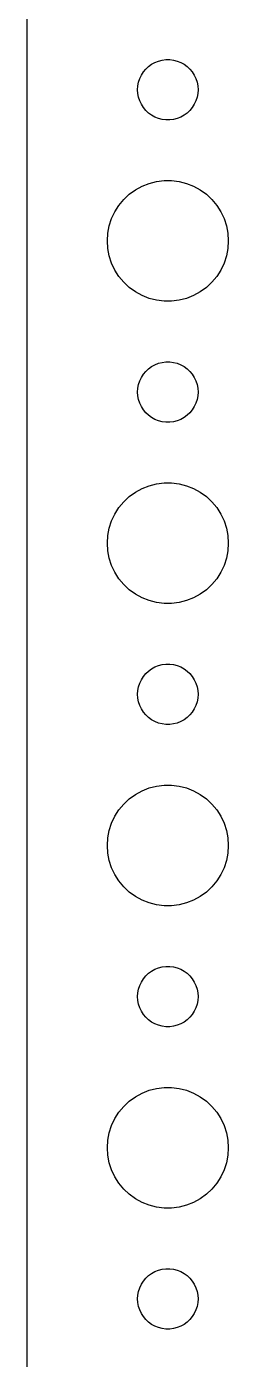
# Model space of a CAD drawing. Header units: metres. Extents: x -134 to 134, y -134 to 134.
# Drawn here: x -134.5 to -124.5, y -3 to 63.1 of the extents above; entities that cross this region are included whole.
import ezdxf

# ---------------------------------------------------------------- set-up
doc = ezdxf.new("R2010")
doc.units = ezdxf.units.M

msp = doc.modelspace()

# ---------------------------------------------------------------- linework, layer by layer
for p, q in [((-134.5, 129.5), (-134.5, -129.5)), ((-128.814, 60.7226), (-128.714, 60.8817)), ((-128.714, 60.8817), (-128.593, 61.0268)), ((-128.593, 61.0268), (-128.456, 61.1558)), ((-128.456, 61.1558), (-128.304, 61.2665)), ((-128.304, 61.2665), (-128.139, 61.3572)), ((-128.139, 61.3572), (-127.964, 61.4266)), ((-127.964, 61.4266), (-127.781, 61.4734)), ((-127.781, 61.4734), (-127.594, 61.497)), ((-127.594, 61.497), (-127.406, 61.497)), ((-127.406, 61.497), (-127.219, 61.4734)), ((-127.219, 61.4734), (-127.036, 61.4266)), ((-127.036, 61.4266), (-126.861, 61.3572)), ((-126.861, 61.3572), (-126.696, 61.2665)), ((-126.696, 61.2665), (-126.544, 61.1558)), ((-126.544, 61.1558), (-126.407, 61.0268)), ((-126.407, 61.0268), (-126.286, 60.8817)), ((-126.286, 60.8817), (-126.186, 60.7226)), ((-129, 60), (-128.988, 60.188)), ((-128.988, 60.188), (-128.953, 60.373)), ((-128.953, 60.373), (-128.895, 60.5522)), ((-128.895, 60.5522), (-128.814, 60.7226)), ((-126.186, 60.7226), (-126.105, 60.5522)), ((-126.105, 60.5522), (-126.047, 60.373)), ((-126.047, 60.373), (-126.012, 60.188)), ((-126.012, 60.188), (-126, 60)), ((-128.988, 59.812), (-129, 60)), ((-128.953, 59.627), (-128.988, 59.812)), ((-128.895, 59.4478), (-128.953, 59.627)), ((-126.047, 59.627), (-126.105, 59.4478)), ((-126.012, 59.812), (-126.047, 59.627)), ((-126, 60), (-126.012, 59.812)), ((-128.814, 59.2774), (-128.895, 59.4478)), ((-128.714, 59.1183), (-128.814, 59.2774)), ((-128.593, 58.9732), (-128.714, 59.1183)), ((-128.456, 58.8442), (-128.593, 58.9732)), ((-126.407, 58.9732), (-126.544, 58.8442)), ((-126.286, 59.1183), (-126.407, 58.9732)), ((-126.186, 59.2774), (-126.286, 59.1183)), ((-126.105, 59.4478), (-126.186, 59.2774)), ((-128.304, 58.7335), (-128.456, 58.8442)), ((-128.139, 58.6428), (-128.304, 58.7335)), ((-127.964, 58.5734), (-128.139, 58.6428)), ((-127.781, 58.5266), (-127.964, 58.5734)), ((-127.594, 58.503), (-127.781, 58.5266)), ((-127.406, 58.503), (-127.594, 58.503)), ((-127.219, 58.5266), (-127.406, 58.503)), ((-127.036, 58.5734), (-127.219, 58.5266)), ((-126.861, 58.6428), (-127.036, 58.5734)), ((-126.696, 58.7335), (-126.861, 58.6428)), ((-126.544, 58.8442), (-126.696, 58.7335)), ((-129.412, 54.8115), (-129.107, 55.033)), ((-129.107, 55.033), (-128.777, 55.2145)), ((-128.777, 55.2145), (-128.427, 55.3532)), ((-128.427, 55.3532), (-128.062, 55.4469)), ((-128.062, 55.4469), (-127.688, 55.4941)), ((-127.688, 55.4941), (-127.312, 55.4941)), ((-127.312, 55.4941), (-126.938, 55.4469)), ((-126.938, 55.4469), (-126.573, 55.3532)), ((-126.573, 55.3532), (-126.223, 55.2145)), ((-126.223, 55.2145), (-125.893, 55.033)), ((-125.893, 55.033), (-125.588, 54.8115)), ((-130.129, 53.9453), (-129.927, 54.2634)), ((-129.927, 54.2634), (-129.687, 54.5536)), ((-129.687, 54.5536), (-129.412, 54.8115)), ((-125.588, 54.8115), (-125.313, 54.5536)), ((-125.313, 54.5536), (-125.073, 54.2634)), ((-125.073, 54.2634), (-124.871, 53.9453)), ((-130.406, 53.2461), (-130.289, 53.6044)), ((-130.289, 53.6044), (-130.129, 53.9453)), ((-124.871, 53.9453), (-124.711, 53.6044)), ((-124.711, 53.6044), (-124.594, 53.2461)), ((-130.476, 52.876), (-130.406, 53.2461)), ((-124.594, 53.2461), (-124.524, 52.876)), ((-130.5, 52.5), (-130.476, 52.876)), ((-130.476, 52.124), (-130.5, 52.5)), ((-124.524, 52.876), (-124.5, 52.5)), ((-124.5, 52.5), (-124.524, 52.124)), ((-130.406, 51.7539), (-130.476, 52.124)), ((-130.289, 51.3956), (-130.406, 51.7539)), ((-124.594, 51.7539), (-124.711, 51.3956)), ((-124.524, 52.124), (-124.594, 51.7539)), ((-130.129, 51.0547), (-130.289, 51.3956)), ((-129.927, 50.7366), (-130.129, 51.0547)), ((-124.871, 51.0547), (-125.073, 50.7366)), ((-124.711, 51.3956), (-124.871, 51.0547)), ((-129.687, 50.4464), (-129.927, 50.7366)), ((-129.412, 50.1885), (-129.687, 50.4464)), ((-125.313, 50.4464), (-125.588, 50.1885)), ((-125.073, 50.7366), (-125.313, 50.4464)), ((-129.107, 49.967), (-129.412, 50.1885)), ((-128.777, 49.7855), (-129.107, 49.967)), ((-128.427, 49.6468), (-128.777, 49.7855)), ((-128.062, 49.5531), (-128.427, 49.6468)), ((-126.573, 49.6468), (-126.938, 49.5531)), ((-126.223, 49.7855), (-126.573, 49.6468)), ((-125.893, 49.967), (-126.223, 49.7855)), ((-125.588, 50.1885), (-125.893, 49.967)), ((-127.688, 49.5059), (-128.062, 49.5531)), ((-127.312, 49.5059), (-127.688, 49.5059)), ((-126.938, 49.5531), (-127.312, 49.5059)), ((-128.304, 46.2665), (-128.139, 46.3572)), ((-128.139, 46.3572), (-127.964, 46.4266)), ((-127.964, 46.4266), (-127.781, 46.4734)), ((-127.781, 46.4734), (-127.594, 46.497)), ((-127.594, 46.497), (-127.406, 46.497)), ((-127.406, 46.497), (-127.219, 46.4734)), ((-127.219, 46.4734), (-127.036, 46.4266)), ((-127.036, 46.4266), (-126.861, 46.3572)), ((-126.861, 46.3572), (-126.696, 46.2665)), ((-128.895, 45.5522), (-128.814, 45.7226)), ((-128.814, 45.7226), (-128.714, 45.8817)), ((-128.714, 45.8817), (-128.593, 46.0268)), ((-128.593, 46.0268), (-128.456, 46.1558)), ((-128.456, 46.1558), (-128.304, 46.2665)), ((-126.696, 46.2665), (-126.544, 46.1558)), ((-126.544, 46.1558), (-126.407, 46.0268)), ((-126.407, 46.0268), (-126.286, 45.8817)), ((-126.286, 45.8817), (-126.186, 45.7226)), ((-126.186, 45.7226), (-126.105, 45.5522)), ((-129, 45), (-128.988, 45.188)), ((-128.988, 44.812), (-129, 45)), ((-128.988, 45.188), (-128.953, 45.373)), ((-128.953, 45.373), (-128.895, 45.5522)), ((-126.105, 45.5522), (-126.047, 45.373)), ((-126.047, 45.373), (-126.012, 45.188)), ((-126.012, 45.188), (-126, 45)), ((-126, 45), (-126.012, 44.812)), ((-128.953, 44.627), (-128.988, 44.812)), ((-128.895, 44.4478), (-128.953, 44.627)), ((-128.814, 44.2774), (-128.895, 44.4478)), ((-126.105, 44.4478), (-126.186, 44.2774)), ((-126.047, 44.627), (-126.105, 44.4478)), ((-126.012, 44.812), (-126.047, 44.627)), ((-128.714, 44.1183), (-128.814, 44.2774)), ((-128.593, 43.9732), (-128.714, 44.1183)), ((-128.456, 43.8442), (-128.593, 43.9732)), ((-128.304, 43.7335), (-128.456, 43.8442)), ((-128.139, 43.6428), (-128.304, 43.7335)), ((-126.696, 43.7335), (-126.861, 43.6428)), ((-126.544, 43.8442), (-126.696, 43.7335)), ((-126.407, 43.9732), (-126.544, 43.8442)), ((-126.286, 44.1183), (-126.407, 43.9732)), ((-126.186, 44.2774), (-126.286, 44.1183)), ((-127.964, 43.5734), (-128.139, 43.6428)), ((-127.781, 43.5266), (-127.964, 43.5734)), ((-127.594, 43.503), (-127.781, 43.5266)), ((-127.406, 43.503), (-127.594, 43.503)), ((-127.219, 43.5266), (-127.406, 43.503)), ((-127.036, 43.5734), (-127.219, 43.5266)), ((-126.861, 43.6428), (-127.036, 43.5734)), ((-128.777, 40.2145), (-128.427, 40.3532)), ((-128.427, 40.3532), (-128.062, 40.4469)), ((-128.062, 40.4469), (-127.688, 40.4941)), ((-127.688, 40.4941), (-127.312, 40.4941)), ((-127.312, 40.4941), (-126.938, 40.4469)), ((-126.938, 40.4469), (-126.573, 40.3532)), ((-126.573, 40.3532), (-126.223, 40.2145)), ((-129.687, 39.5536), (-129.412, 39.8115)), ((-129.412, 39.8115), (-129.107, 40.033)), ((-129.107, 40.033), (-128.777, 40.2145)), ((-126.223, 40.2145), (-125.893, 40.033)), ((-125.893, 40.033), (-125.588, 39.8115)), ((-125.588, 39.8115), (-125.313, 39.5536)), ((-130.129, 38.9453), (-129.927, 39.2634)), ((-129.927, 39.2634), (-129.687, 39.5536)), ((-125.313, 39.5536), (-125.073, 39.2634)), ((-125.073, 39.2634), (-124.871, 38.9453)), ((-130.406, 38.2461), (-130.289, 38.6044)), ((-130.289, 38.6044), (-130.129, 38.9453)), ((-124.871, 38.9453), (-124.711, 38.6044)), ((-124.711, 38.6044), (-124.594, 38.2461)), ((-130.5, 37.5), (-130.476, 37.876)), ((-130.476, 37.876), (-130.406, 38.2461)), ((-124.594, 38.2461), (-124.524, 37.876)), ((-124.524, 37.876), (-124.5, 37.5)), ((-130.476, 37.124), (-130.5, 37.5)), ((-130.406, 36.7539), (-130.476, 37.124)), ((-124.524, 37.124), (-124.594, 36.7539)), ((-124.5, 37.5), (-124.524, 37.124)), ((-130.289, 36.3956), (-130.406, 36.7539)), ((-130.129, 36.0547), (-130.289, 36.3956)), ((-124.711, 36.3956), (-124.871, 36.0547)), ((-124.594, 36.7539), (-124.711, 36.3956)), ((-129.927, 35.7366), (-130.129, 36.0547)), ((-129.687, 35.4464), (-129.927, 35.7366)), ((-125.073, 35.7366), (-125.313, 35.4464)), ((-124.871, 36.0547), (-125.073, 35.7366)), ((-129.412, 35.1885), (-129.687, 35.4464)), ((-129.107, 34.967), (-129.412, 35.1885)), ((-125.588, 35.1885), (-125.893, 34.967)), ((-125.313, 35.4464), (-125.588, 35.1885)), ((-128.777, 34.7855), (-129.107, 34.967)), ((-128.427, 34.6468), (-128.777, 34.7855)), ((-128.062, 34.5531), (-128.427, 34.6468)), ((-127.688, 34.5059), (-128.062, 34.5531)), ((-127.312, 34.5059), (-127.688, 34.5059)), ((-126.938, 34.5531), (-127.312, 34.5059)), ((-126.573, 34.6468), (-126.938, 34.5531)), ((-126.223, 34.7855), (-126.573, 34.6468)), ((-125.893, 34.967), (-126.223, 34.7855)), ((-128.593, 31.0268), (-128.456, 31.1558)), ((-128.456, 31.1558), (-128.304, 31.2665)), ((-128.304, 31.2665), (-128.139, 31.3572)), ((-128.139, 31.3572), (-127.964, 31.4266)), ((-127.964, 31.4266), (-127.781, 31.4734)), ((-127.781, 31.4734), (-127.594, 31.497)), ((-127.594, 31.497), (-127.406, 31.497)), ((-127.406, 31.497), (-127.219, 31.4734)), ((-127.219, 31.4734), (-127.036, 31.4266)), ((-127.036, 31.4266), (-126.861, 31.3572)), ((-126.861, 31.3572), (-126.696, 31.2665)), ((-126.696, 31.2665), (-126.544, 31.1558)), ((-126.544, 31.1558), (-126.407, 31.0268)), ((-128.953, 30.373), (-128.895, 30.5522)), ((-128.895, 30.5522), (-128.814, 30.7226)), ((-128.814, 30.7226), (-128.714, 30.8817)), ((-128.714, 30.8817), (-128.593, 31.0268)), ((-126.407, 31.0268), (-126.286, 30.8817)), ((-126.286, 30.8817), (-126.186, 30.7226)), ((-126.186, 30.7226), (-126.105, 30.5522)), ((-126.105, 30.5522), (-126.047, 30.373)), ((-129, 30), (-128.988, 30.188)), ((-128.988, 29.812), (-129, 30)), ((-128.988, 30.188), (-128.953, 30.373)), ((-128.953, 29.627), (-128.988, 29.812)), ((-126.047, 30.373), (-126.012, 30.188)), ((-126.012, 29.812), (-126.047, 29.627)), ((-126.012, 30.188), (-126, 30)), ((-126, 30), (-126.012, 29.812)), ((-128.895, 29.4478), (-128.953, 29.627)), ((-128.814, 29.2774), (-128.895, 29.4478)), ((-128.714, 29.1183), (-128.814, 29.2774)), ((-128.593, 28.9732), (-128.714, 29.1183)), ((-126.286, 29.1183), (-126.407, 28.9732)), ((-126.186, 29.2774), (-126.286, 29.1183)), ((-126.105, 29.4478), (-126.186, 29.2774)), ((-126.047, 29.627), (-126.105, 29.4478)), ((-128.456, 28.8442), (-128.593, 28.9732)), ((-128.304, 28.7335), (-128.456, 28.8442)), ((-128.139, 28.6427), (-128.304, 28.7335)), ((-127.964, 28.5734), (-128.139, 28.6427)), ((-127.781, 28.5266), (-127.964, 28.5734)), ((-127.594, 28.503), (-127.781, 28.5266)), ((-127.406, 28.503), (-127.594, 28.503)), ((-127.219, 28.5266), (-127.406, 28.503)), ((-127.036, 28.5734), (-127.219, 28.5266)), ((-126.861, 28.6427), (-127.036, 28.5734)), ((-126.696, 28.7335), (-126.861, 28.6427)), ((-126.544, 28.8442), (-126.696, 28.7335)), ((-126.407, 28.9732), (-126.544, 28.8442)), ((-129.107, 25.033), (-128.777, 25.2145)), ((-128.777, 25.2145), (-128.427, 25.3532)), ((-128.427, 25.3532), (-128.062, 25.4469)), ((-128.062, 25.4469), (-127.688, 25.4941)), ((-127.688, 25.4941), (-127.312, 25.4941)), ((-127.312, 25.4941), (-126.938, 25.4469)), ((-126.938, 25.4469), (-126.573, 25.3532)), ((-126.573, 25.3532), (-126.223, 25.2145)), ((-126.223, 25.2145), (-125.893, 25.033)), ((-129.927, 24.2634), (-129.687, 24.5536)), ((-129.687, 24.5536), (-129.412, 24.8115)), ((-129.412, 24.8115), (-129.107, 25.033)), ((-125.893, 25.033), (-125.588, 24.8115)), ((-125.588, 24.8115), (-125.313, 24.5536)), ((-125.313, 24.5536), (-125.073, 24.2634)), ((-130.289, 23.6044), (-130.129, 23.9453)), ((-130.129, 23.9453), (-129.927, 24.2634)), ((-125.073, 24.2634), (-124.871, 23.9453)), ((-124.871, 23.9453), (-124.711, 23.6044)), ((-130.476, 22.876), (-130.406, 23.2461)), ((-130.406, 23.2461), (-130.289, 23.6044)), ((-124.711, 23.6044), (-124.594, 23.2461)), ((-124.594, 23.2461), (-124.524, 22.876)), ((-130.5, 22.5), (-130.476, 22.876)), ((-130.476, 22.124), (-130.5, 22.5)), ((-124.524, 22.876), (-124.5, 22.5)), ((-124.5, 22.5), (-124.524, 22.124)), ((-130.406, 21.7539), (-130.476, 22.124)), ((-124.524, 22.124), (-124.594, 21.7539)), ((-130.289, 21.3956), (-130.406, 21.7539)), ((-130.129, 21.0547), (-130.289, 21.3956)), ((-124.711, 21.3956), (-124.871, 21.0547)), ((-124.594, 21.7539), (-124.711, 21.3956)), ((-129.927, 20.7366), (-130.129, 21.0547)), ((-129.687, 20.4464), (-129.927, 20.7366)), ((-125.073, 20.7366), (-125.313, 20.4464)), ((-124.871, 21.0547), (-125.073, 20.7366)), ((-129.412, 20.1884), (-129.687, 20.4464)), ((-129.107, 19.967), (-129.412, 20.1884)), ((-128.777, 19.7855), (-129.107, 19.967)), ((-125.893, 19.967), (-126.223, 19.7855)), ((-125.588, 20.1884), (-125.893, 19.967)), ((-125.313, 20.4464), (-125.588, 20.1884)), ((-128.427, 19.6468), (-128.777, 19.7855)), ((-128.062, 19.5531), (-128.427, 19.6468)), ((-127.688, 19.5059), (-128.062, 19.5531)), ((-127.312, 19.5059), (-127.688, 19.5059)), ((-126.938, 19.5531), (-127.312, 19.5059)), ((-126.573, 19.6468), (-126.938, 19.5531)), ((-126.223, 19.7855), (-126.573, 19.6468)), ((-128.814, 15.7226), (-128.714, 15.8817)), ((-128.714, 15.8817), (-128.593, 16.0268)), ((-128.593, 16.0268), (-128.456, 16.1558)), ((-128.456, 16.1558), (-128.304, 16.2665)), ((-128.304, 16.2665), (-128.139, 16.3572)), ((-128.139, 16.3572), (-127.964, 16.4266)), ((-127.964, 16.4266), (-127.781, 16.4734)), ((-127.781, 16.4734), (-127.594, 16.497)), ((-127.594, 16.497), (-127.406, 16.497)), ((-127.406, 16.497), (-127.219, 16.4734)), ((-127.219, 16.4734), (-127.036, 16.4266)), ((-127.036, 16.4266), (-126.861, 16.3572)), ((-126.861, 16.3572), (-126.696, 16.2665)), ((-126.696, 16.2665), (-126.544, 16.1558)), ((-126.544, 16.1558), (-126.407, 16.0268)), ((-126.407, 16.0268), (-126.286, 15.8817)), ((-126.286, 15.8817), (-126.186, 15.7226)), ((-128.988, 15.188), (-128.953, 15.373)), ((-128.953, 15.373), (-128.895, 15.5522)), ((-128.895, 15.5522), (-128.814, 15.7226)), ((-126.186, 15.7226), (-126.105, 15.5522)), ((-126.105, 15.5522), (-126.047, 15.373)), ((-126.047, 15.373), (-126.012, 15.188)), ((-129, 15), (-128.988, 15.188)), ((-128.988, 14.812), (-129, 15)), ((-128.953, 14.627), (-128.988, 14.812)), ((-128.895, 14.4478), (-128.953, 14.627)), ((-126.047, 14.627), (-126.105, 14.4478)), ((-126.012, 14.812), (-126.047, 14.627)), ((-126.012, 15.188), (-126, 15)), ((-126, 15), (-126.012, 14.812)), ((-128.814, 14.2774), (-128.895, 14.4478)), ((-128.714, 14.1183), (-128.814, 14.2774)), ((-128.593, 13.9732), (-128.714, 14.1183)), ((-128.456, 13.8442), (-128.593, 13.9732)), ((-126.407, 13.9732), (-126.544, 13.8442)), ((-126.286, 14.1183), (-126.407, 13.9732)), ((-126.186, 14.2774), (-126.286, 14.1183)), ((-126.105, 14.4478), (-126.186, 14.2774)), ((-128.304, 13.7335), (-128.456, 13.8442)), ((-128.139, 13.6427), (-128.304, 13.7335)), ((-127.964, 13.5734), (-128.139, 13.6427)), ((-127.781, 13.5266), (-127.964, 13.5734)), ((-127.594, 13.5029), (-127.781, 13.5266)), ((-127.406, 13.5029), (-127.594, 13.5029)), ((-127.219, 13.5266), (-127.406, 13.5029)), ((-127.036, 13.5734), (-127.219, 13.5266)), ((-126.861, 13.6427), (-127.036, 13.5734)), ((-126.696, 13.7335), (-126.861, 13.6427)), ((-126.544, 13.8442), (-126.696, 13.7335)), ((-129.412, 9.81154), (-129.107, 10.033)), ((-129.107, 10.033), (-128.777, 10.2145)), ((-128.777, 10.2145), (-128.427, 10.3532)), ((-128.427, 10.3532), (-128.062, 10.4469)), ((-128.062, 10.4469), (-127.688, 10.4941)), ((-127.688, 10.4941), (-127.312, 10.4941)), ((-127.312, 10.4941), (-126.938, 10.4469)), ((-126.938, 10.4469), (-126.573, 10.3532)), ((-126.573, 10.3532), (-126.223, 10.2145)), ((-126.223, 10.2145), (-125.893, 10.033)), ((-125.893, 10.033), (-125.588, 9.81154)), ((-130.129, 8.94525), (-129.927, 9.26335)), ((-129.927, 9.26335), (-129.687, 9.55363)), ((-129.687, 9.55363), (-129.412, 9.81154)), ((-125.588, 9.81154), (-125.313, 9.55363)), ((-125.313, 9.55363), (-125.073, 9.26335)), ((-125.073, 9.26335), (-124.871, 8.94525)), ((-130.406, 8.24606), (-130.289, 8.60437)), ((-130.289, 8.60437), (-130.129, 8.94525)), ((-124.871, 8.94525), (-124.711, 8.60437)), ((-124.711, 8.60437), (-124.594, 8.24606)), ((-130.476, 7.87599), (-130.406, 8.24606)), ((-124.594, 8.24606), (-124.524, 7.87599)), ((-130.5, 7.5), (-130.476, 7.87599)), ((-130.476, 7.12399), (-130.5, 7.5)), ((-124.524, 7.87599), (-124.5, 7.5)), ((-124.5, 7.5), (-124.524, 7.12399)), ((-130.406, 6.75392), (-130.476, 7.12399)), ((-130.289, 6.39561), (-130.406, 6.75392)), ((-124.594, 6.75392), (-124.711, 6.39561)), ((-124.524, 7.12399), (-124.594, 6.75392)), ((-130.129, 6.05473), (-130.289, 6.39561)), ((-129.927, 5.73663), (-130.129, 6.05473)), ((-124.871, 6.05473), (-125.073, 5.73663)), ((-124.711, 6.39561), (-124.871, 6.05473)), ((-129.687, 5.44635), (-129.927, 5.73663)), ((-129.412, 5.18845), (-129.687, 5.44635)), ((-125.313, 5.44635), (-125.588, 5.18845)), ((-125.073, 5.73663), (-125.313, 5.44635)), ((-129.107, 4.96701), (-129.412, 5.18845)), ((-128.777, 4.78551), (-129.107, 4.96701)), ((-128.427, 4.64682), (-128.777, 4.78551)), ((-128.062, 4.55313), (-128.427, 4.64682)), ((-126.573, 4.64682), (-126.938, 4.55313)), ((-126.223, 4.78551), (-126.573, 4.64682)), ((-125.893, 4.96701), (-126.223, 4.78551)), ((-125.588, 5.18845), (-125.893, 4.96701)), ((-127.688, 4.50591), (-128.062, 4.55313)), ((-127.312, 4.50591), (-127.688, 4.50591)), ((-126.938, 4.55313), (-127.312, 4.50591)), ((-128.304, 1.26648), (-128.139, 1.35724)), ((-128.139, 1.35724), (-127.964, 1.42657)), ((-127.964, 1.42657), (-127.781, 1.47342)), ((-127.781, 1.47342), (-127.594, 1.49704)), ((-127.594, 1.49704), (-127.406, 1.49704)), ((-127.406, 1.49704), (-127.219, 1.47342)), ((-127.219, 1.47342), (-127.036, 1.42657)), ((-127.036, 1.42657), (-126.861, 1.35724)), ((-126.861, 1.35724), (-126.696, 1.26648)), ((-128.895, 0.55219), (-128.814, 0.72263)), ((-128.814, 0.72263), (-128.714, 0.88167)), ((-128.714, 0.88167), (-128.593, 1.02681)), ((-128.593, 1.02681), (-128.456, 1.15576)), ((-128.456, 1.15576), (-128.304, 1.26648)), ((-126.696, 1.26648), (-126.544, 1.15576)), ((-126.544, 1.15576), (-126.407, 1.02681)), ((-126.407, 1.02681), (-126.286, 0.88167)), ((-126.286, 0.88167), (-126.186, 0.72263)), ((-126.186, 0.72263), (-126.105, 0.55219)), ((-129, 0), (-128.988, 0.18799)), ((-128.988, -0.18799), (-129, 0)), ((-128.988, 0.18799), (-128.953, 0.37303)), ((-128.953, 0.37303), (-128.895, 0.55219)), ((-126.105, 0.55219), (-126.047, 0.37303)), ((-126.047, 0.37303), (-126.012, 0.18799)), ((-126.012, 0.18799), (-126, 0)), ((-126, 0), (-126.012, -0.18799)), ((-128.953, -0.37303), (-128.988, -0.18799)), ((-128.895, -0.55219), (-128.953, -0.37303)), ((-128.814, -0.72263), (-128.895, -0.55219)), ((-126.105, -0.55219), (-126.186, -0.72263)), ((-126.047, -0.37303), (-126.105, -0.55219)), ((-126.012, -0.18799), (-126.047, -0.37303)), ((-128.714, -0.88167), (-128.814, -0.72263)), ((-128.593, -1.02681), (-128.714, -0.88167)), ((-128.456, -1.15576), (-128.593, -1.02681)), ((-128.304, -1.26648), (-128.456, -1.15576)), ((-128.139, -1.35724), (-128.304, -1.26648)), ((-126.696, -1.26648), (-126.861, -1.35724)), ((-126.544, -1.15576), (-126.696, -1.26648)), ((-126.407, -1.02681), (-126.544, -1.15576)), ((-126.286, -0.88167), (-126.407, -1.02681)), ((-126.186, -0.72263), (-126.286, -0.88167)), ((-127.964, -1.42657), (-128.139, -1.35724)), ((-127.781, -1.47342), (-127.964, -1.42657)), ((-127.594, -1.49704), (-127.781, -1.47342)), ((-127.406, -1.49704), (-127.594, -1.49704)), ((-127.219, -1.47342), (-127.406, -1.49704)), ((-127.036, -1.42657), (-127.219, -1.47342)), ((-126.861, -1.35724), (-127.036, -1.42657))]:
    msp.add_line(p, q)

doc.saveas('drawing.dxf')
